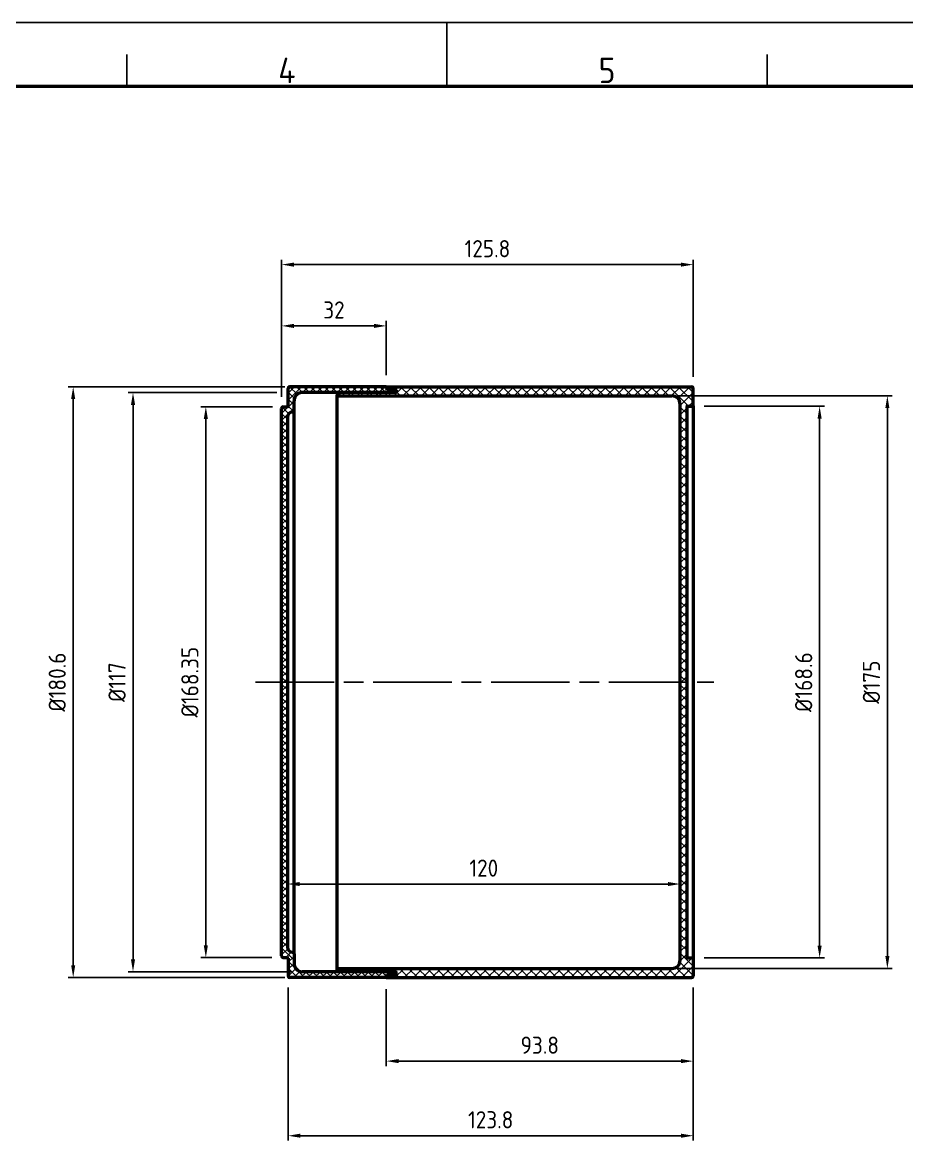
# Model space of a CAD drawing. Extents: x 0 to 822, y 0 to 581.
# Drawn here: x 281.2 to 551.4, y 239.4 to 581.2 of the extents above; entities that cross this region are included whole.
import ezdxf
from ezdxf.enums import TextEntityAlignment as Align

# ---------------------------------------------------------------- set-up
doc = ezdxf.new("R2010")
doc.units = 0
doc.header["$LTSCALE"] = 2
doc.linetypes.add('AM_ISO08W050', pattern=[18, 12, -1.5, 3, -1.5])
doc.layers.get('0').update_dxf_attribs({"linetype": 'CONTINUOUS'})
doc.layers.get('Defpoints').update_dxf_attribs({"linetype": 'CONTINUOUS'})
for name, color, linetype, lineweight in [('AM_0', 7, 'CONTINUOUS', 50), ('AM_5', 3, 'CONTINUOUS', 25), ('AM_7', 4, 'AM_ISO08W050', 25), ('AM_8', 1, 'CONTINUOUS', 25), ('AM_BOR', 7, 'CONTINUOUS', 50)]:
    doc.layers.add(name, color=color, linetype=linetype, lineweight=lineweight)
doc.styles.add('ACISOTS', font='isocp.shx', dxfattribs={"height": 1})
doc.styles.get("Standard").update_dxf_attribs({"font": 'ISOCP.SHX'})
doc.dimstyles.new('AM_ISO', dxfattribs={"dimtxt": 3.5, "dimasz": 2.5, "dimexe": 1, "dimexo": 1, "dimgap": 1.5, "dimtad": 1, "dimdsep": 46, "dimtxsty": 'Standard', "dimcen": 0, "dimclrd": 256, "dimclre": 256, "dimclrt": 2, "dimadec": 0, "dimazin": 2, "dimtp": 0.1, "dimtm": 0.1, "dimtfac": 0.71, "dimtdec": 3, "dimtmove": 0, "dimatfit": 3, "dimfxl": 1, "dimlwd": -1, "dimlwe": -1, "dimarcsym": 0})

# ---------------------------------------------------------------- blocks, each defined once
blk = doc.blocks.new('A3 ZTL')
blk.add_line((401.17, 280.82), (19.57, 280.82))
at = {"layer": 'AM_BOR', "color": 135, "lineweight": 25}
for p, q in [((0, 290.61), (410.96, 290.61)), ((205.48, 280.82), (205.48, 290.61)), ((156.56, 280.82), (156.56, 285.71)), ((254.4, 280.82), (254.4, 285.71))]:
    blk.add_line(p, q, dxfattribs=at)
at = {"layer": 'AM_BOR', "color": 135, "lineweight": 25, "style": 'ACISOTS'}
for s, p in [('4', (181.02, 283.27)), ('5', (229.94, 283.27))]:
    blk.add_text(s, height=3.91, dxfattribs=at).set_placement(p, align=Align.MIDDLE)
blk = doc.blocks.new('*D31')
at = {"layer": 'AM_5'}
for p, q in [((360.42, 466.73), (360.42, 489.94)), ((392.42, 473.36), (392.42, 489.94)), ((364.17, 488.44), (388.67, 488.44))]:
    blk.add_line(p, q, dxfattribs=at)
for points in [[(364.17, 489.06), (364.17, 487.81), (360.42, 488.44)], [(388.67, 489.06), (388.67, 487.81), (392.42, 488.44)]]:
    blk.add_solid(points, dxfattribs=at)
at = {"layer": 'Defpoints', "color": 0}
for p in [(392.42, 488.44), (392.42, 471.86), (360.42, 465.23)]:
    blk.add_point(p, dxfattribs=at)
at = {"layer": 'AM_5', "color": 3, "insert": (376.42, 493.31), "char_height": 5.25, "attachment_point": 5}
blk.add_mtext('32', dxfattribs=at)
blk = doc.blocks.new('*D32')
at = {"layer": 'AM_5'}
for p, q in [((360.42, 466.73), (360.42, 508.67)), ((364.17, 507.17), (482.47, 507.17)), ((486.22, 472.86), (486.22, 508.67))]:
    blk.add_line(p, q, dxfattribs=at)
for points in [[(364.17, 507.79), (364.17, 506.54), (360.42, 507.17)], [(482.47, 507.79), (482.47, 506.54), (486.22, 507.17)]]:
    blk.add_solid(points, dxfattribs=at)
at = {"layer": 'Defpoints', "color": 0}
for p in [(486.22, 507.17), (486.22, 471.36), (360.42, 465.23)]:
    blk.add_point(p, dxfattribs=at)
at = {"layer": 'AM_5', "color": 3, "insert": (423.32, 512.04), "char_height": 5.25, "attachment_point": 5}
blk.add_mtext('125.8', dxfattribs=at)
blk = doc.blocks.new('*D33')
at = {"layer": 'AM_5'}
for p, q in [((362.22, 327.63), (362.22, 316.35)), ((482.22, 327.63), (482.22, 316.35)), ((365.97, 317.85), (478.47, 317.85))]:
    blk.add_line(p, q, dxfattribs=at)
for points in [[(365.97, 318.47), (365.97, 317.22), (362.22, 317.85)], [(478.47, 318.47), (478.47, 317.22), (482.22, 317.85)]]:
    blk.add_solid(points, dxfattribs=at)
at = {"layer": 'Defpoints', "color": 0}
for p in [(362.22, 329.13), (482.22, 329.13), (482.22, 317.85)]:
    blk.add_point(p, dxfattribs=at)
at = {"layer": 'AM_5', "color": 3, "insert": (422.22, 322.72), "char_height": 5.25, "attachment_point": 5}
blk.add_mtext('120', dxfattribs=at)
blk = doc.blocks.new('*D34')
at = {"layer": 'AM_5'}
for p, q in [((392.42, 285.76), (392.42, 262.22)), ((486.22, 286.26), (486.22, 262.22)), ((396.17, 263.72), (482.47, 263.72))]:
    blk.add_line(p, q, dxfattribs=at)
for points in [[(396.17, 264.35), (396.17, 263.1), (392.42, 263.72)], [(482.47, 264.35), (482.47, 263.1), (486.22, 263.72)]]:
    blk.add_solid(points, dxfattribs=at)
at = {"layer": 'Defpoints', "color": 0}
for p in [(392.42, 287.26), (486.22, 287.76), (486.22, 263.72)]:
    blk.add_point(p, dxfattribs=at)
at = {"layer": 'AM_5', "color": 3, "insert": (439.32, 268.6), "char_height": 5.25, "attachment_point": 5}
blk.add_mtext('93.8', dxfattribs=at)
blk = doc.blocks.new('*D35')
at = {"layer": 'AM_5'}
for p, q in [((362.42, 286.26), (362.42, 239.42)), ((486.22, 286.26), (486.22, 239.42)), ((366.17, 240.92), (482.47, 240.92))]:
    blk.add_line(p, q, dxfattribs=at)
for points in [[(366.17, 241.55), (366.17, 240.3), (362.42, 240.92)], [(482.47, 241.55), (482.47, 240.3), (486.22, 240.92)]]:
    blk.add_solid(points, dxfattribs=at)
at = {"layer": 'Defpoints', "color": 0}
for p in [(362.42, 287.76), (486.22, 287.76), (486.22, 240.92)]:
    blk.add_point(p, dxfattribs=at)
at = {"layer": 'AM_5', "color": 3, "insert": (424.32, 245.8), "char_height": 5.25, "attachment_point": 5}
blk.add_mtext('123.8', dxfattribs=at)
blk = doc.blocks.new('*D36')
at = {"layer": 'AM_5'}
for p, q in [((481.22, 467.06), (547.06, 467.06)), ((545.56, 463.31), (545.56, 295.81)), ((481.22, 292.06), (547.06, 292.06))]:
    blk.add_line(p, q, dxfattribs=at)
for points in [[(544.94, 463.31), (546.19, 463.31), (545.56, 467.06)], [(544.94, 295.81), (546.19, 295.81), (545.56, 292.06)]]:
    blk.add_solid(points, dxfattribs=at)
at = {"layer": 'Defpoints', "color": 0}
for p in [(479.72, 467.06), (479.72, 292.06), (545.56, 292.06)]:
    blk.add_point(p, dxfattribs=at)
at = {"layer": 'AM_5', "color": 3, "insert": (540.69, 379.56), "char_height": 5.25, "attachment_point": 5, "rotation": 90}
blk.add_mtext('%%C175', dxfattribs=at)
blk = doc.blocks.new('*D37')
at = {"layer": 'AM_5'}
for p, q in [((489.52, 463.86), (526.36, 463.86)), ((524.86, 299.01), (524.86, 460.11)), ((489.52, 295.26), (526.36, 295.26))]:
    blk.add_line(p, q, dxfattribs=at)
for points in [[(524.23, 460.11), (525.48, 460.11), (524.86, 463.86)], [(524.23, 299.01), (525.48, 299.01), (524.86, 295.26)]]:
    blk.add_solid(points, dxfattribs=at)
at = {"layer": 'Defpoints', "color": 0}
for p in [(488.02, 463.86), (524.86, 463.86), (488.02, 295.26)]:
    blk.add_point(p, dxfattribs=at)
at = {"layer": 'AM_5', "color": 3, "insert": (519.98, 379.56), "char_height": 5.25, "attachment_point": 5, "rotation": 90}
blk.add_mtext('%%C168.6', dxfattribs=at)
blk = doc.blocks.new('*D38')
at = {"layer": 'AM_5'}
for p, q in [((357.65, 463.73), (335.76, 463.73)), ((337.26, 459.98), (337.26, 299.13)), ((357.42, 295.38), (335.76, 295.38))]:
    blk.add_line(p, q, dxfattribs=at)
for points in [[(336.63, 459.98), (337.88, 459.98), (337.26, 463.73)], [(336.63, 299.13), (337.88, 299.13), (337.26, 295.38)]]:
    blk.add_solid(points, dxfattribs=at)
at = {"layer": 'Defpoints', "color": 0}
for p in [(359.15, 463.73), (337.26, 295.38), (358.92, 295.38)]:
    blk.add_point(p, dxfattribs=at)
at = {"layer": 'AM_5', "color": 3, "insert": (332.38, 379.56), "char_height": 5.25, "attachment_point": 5, "rotation": 90}
blk.add_mtext('%%C168.35', dxfattribs=at)
blk = doc.blocks.new('*D39')
at = {"layer": 'AM_5'}
for p, q in [((358.92, 468.06), (313.5, 468.06)), ((315, 464.31), (315, 294.81)), ((363.22, 291.06), (313.5, 291.06))]:
    blk.add_line(p, q, dxfattribs=at)
for points in [[(314.38, 464.31), (315.63, 464.31), (315, 468.06)], [(314.38, 294.81), (315.63, 294.81), (315, 291.06)]]:
    blk.add_solid(points, dxfattribs=at)
at = {"layer": 'Defpoints', "color": 0}
for p in [(360.42, 468.06), (315, 291.06), (364.72, 291.06)]:
    blk.add_point(p, dxfattribs=at)
at = {"layer": 'AM_5', "color": 3, "insert": (310.13, 379.56), "char_height": 5.25, "attachment_point": 5, "rotation": 90}
blk.add_mtext('%%C117', dxfattribs=at)
blk = doc.blocks.new('*D40')
at = {"layer": 'AM_5'}
for p, q in [((361.42, 469.86), (295.22, 469.86)), ((296.72, 466.11), (296.72, 293.01)), ((361.42, 289.26), (295.22, 289.26))]:
    blk.add_line(p, q, dxfattribs=at)
for points in [[(296.09, 466.11), (297.34, 466.11), (296.72, 469.86)], [(296.09, 293.01), (297.34, 293.01), (296.72, 289.26)]]:
    blk.add_solid(points, dxfattribs=at)
at = {"layer": 'Defpoints', "color": 0}
for p in [(362.92, 469.86), (296.72, 289.26), (362.92, 289.26)]:
    blk.add_point(p, dxfattribs=at)
at = {"layer": 'AM_5', "color": 3, "insert": (291.84, 379.56), "char_height": 5.25, "attachment_point": 5, "rotation": 90}
blk.add_mtext('%%C180.6', dxfattribs=at)

msp = doc.modelspace()

# ---------------------------------------------------------------- hatches: boundary and pattern name
at = {"layer": 'AM_8'}
h = msp.add_hatch(dxfattribs=at)
h.set_pattern_fill('_U', color=256, scale=1.5, angle=135, style=0, double=1, pattern_type=0)
h.set_pattern_definition([(135, (243.7779, 64.9816), (-1.06066, -1.06066), []), (225, (243.7779, 64.9816), (1.06066, -1.06066), [])])
edge = h.paths.add_edge_path()
edge.add_line((362.921, 289.257), (392.421, 289.257))
edge.add_line((392.421, 289.257), (392.421, 289.776))
edge.add_arc((392.621, 289.776), 0.2, 95.71059, 180, ccw=False)
edge.add_line((392.601, 289.975), (395.241, 290.239))
edge.add_arc((395.221, 290.438), 0.2, 275.71059, 360)
edge.add_line((395.421, 290.438), (395.421, 290.857))
edge.add_arc((395.221, 290.857), 0.2, 360, 450)
edge.add_line((395.221, 291.057), (366.721, 291.057))
edge.add_arc((366.721, 293.557), 2.5, 180, 270, ccw=False)
edge.add_line((364.221, 293.557), (364.221, 296.557))
edge.add_arc((363.721, 296.557), 0.5, 360, 450)
edge.add_arc((363.721, 298.557), 1.5, 180, 270, ccw=False)
edge.add_line((362.221, 298.557), (362.221, 460.557))
edge.add_arc((363.721, 460.557), 1.5, 90, 180, ccw=False)
edge.add_arc((363.721, 462.557), 0.5, 270, 360)
edge.add_line((364.221, 462.557), (364.221, 465.557))
edge.add_arc((366.721, 465.557), 2.5, 90, 180, ccw=False)
edge.add_line((366.721, 468.057), (395.221, 468.057))
edge.add_arc((395.221, 468.257), 0.2, 270, 360)
edge.add_line((395.421, 468.257), (395.421, 468.676))
edge.add_arc((395.221, 468.676), 0.2, 360, 444.28941)
edge.add_line((395.241, 468.875), (392.601, 469.139))
edge.add_arc((392.621, 469.338), 0.2, 180, 264.28941, ccw=False)
edge.add_line((392.421, 469.338), (392.421, 469.857))
edge.add_line((392.421, 469.857), (362.921, 469.857))
edge.add_arc((362.921, 469.357), 0.5, 450, 540)
edge.add_line((362.421, 469.357), (362.421, 463.932))
edge.add_arc((362.221, 463.932), 0.2, 270, 360, ccw=False)
edge.add_line((362.221, 463.732), (360.921, 463.732))
edge.add_arc((360.921, 463.232), 0.5, 90, 180)
edge.add_line((360.421, 463.232), (360.421, 295.882))
edge.add_arc((360.921, 295.882), 0.5, 180, 270)
edge.add_line((360.921, 295.382), (362.221, 295.382))
edge.add_arc((362.221, 295.182), 0.2, 360, 450, ccw=False)
edge.add_line((362.421, 295.182), (362.421, 289.757))
edge.add_arc((362.921, 289.757), 0.5, 180, 270)
h = msp.add_hatch(dxfattribs=at)
h.set_pattern_fill('_U', color=256, scale=2, angle=45, style=0, double=1, pattern_type=0)
h.set_pattern_definition([(45, (9.645, 0), (-1.4142136, 1.4142136), []), (135, (9.645, 0), (-1.4142136, -1.4142136), [])])
edge = h.paths.add_edge_path()
edge.add_arc((392.621, 469.338), 0.2, 180, 264.28941)
edge.add_line((392.601, 469.139), (395.241, 468.875))
edge.add_line((395.241, 468.875), (395.331, 468.866))
edge.add_arc((395.321, 468.767), 0.1, 0, 84.28941, ccw=False)
edge.add_line((395.421, 468.767), (395.421, 468.676))
edge.add_line((395.421, 468.676), (395.421, 468.157))
edge.add_arc((395.321, 468.157), 0.1, -89.68169, 0, ccw=False)
edge.add_line((395.321, 468.057), (377.669, 467.959))
edge.add_arc((377.671, 467.709), 0.25, 90.31831, 180)
edge.add_line((377.421, 467.709), (377.421, 467.307))
edge.add_arc((377.671, 467.307), 0.25, 180, 270)
edge.add_line((377.671, 467.057), (479.721, 467.057))
edge.add_arc((479.721, 464.557), 2.5, 0, 90, ccw=False)
edge.add_line((482.221, 464.557), (482.221, 294.557))
edge.add_arc((479.721, 294.557), 2.5, 270, 360, ccw=False)
edge.add_line((479.721, 292.057), (377.671, 292.057))
edge.add_arc((377.671, 291.807), 0.25, 90, 180)
edge.add_line((377.421, 291.807), (377.421, 291.406))
edge.add_arc((377.671, 291.406), 0.25, 180, 269.68169)
edge.add_line((377.669, 291.156), (395.321, 291.058))
edge.add_arc((395.321, 290.958), 0.1, 0, 89.68169, ccw=False)
edge.add_line((395.421, 290.958), (395.421, 290.857))
edge.add_line((395.421, 290.857), (395.421, 290.438))
edge.add_line((395.421, 290.438), (395.421, 290.348))
edge.add_arc((395.321, 290.348), 0.1, -84.28941, 0, ccw=False)
edge.add_line((395.331, 290.248), (395.241, 290.239))
edge.add_line((395.241, 290.239), (392.601, 289.975))
edge.add_arc((392.621, 289.776), 0.2, 95.71059, 180)
edge.add_line((392.421, 289.776), (392.421, 289.257))
edge.add_line((392.421, 289.257), (485.721, 289.257))
edge.add_arc((485.721, 289.757), 0.5, 270, 360)
edge.add_line((486.221, 289.757), (486.221, 295.057))
edge.add_arc((486.021, 295.057), 0.2, 0, 90)
edge.add_line((486.021, 295.257), (484.421, 295.257))
edge.add_arc((484.421, 295.457), 0.2, 180, 270, ccw=False)
edge.add_line((484.221, 295.457), (484.221, 463.657))
edge.add_arc((484.421, 463.657), 0.2, 90, 180, ccw=False)
edge.add_line((484.421, 463.857), (486.021, 463.857))
edge.add_arc((486.021, 464.057), 0.2, 270, 360)
edge.add_line((486.221, 464.057), (486.221, 469.357))
edge.add_arc((485.721, 469.357), 0.5, 0, 90)
edge.add_line((485.721, 469.857), (392.421, 469.857))
edge.add_line((392.421, 469.857), (392.421, 469.338))

# ---------------------------------------------------------------- linework, layer by layer
at = {"layer": 'AM_0'}
for p, q in [((362.421, 463.932), (362.421, 469.357)), ((392.421, 469.857), (362.921, 469.857)), ((392.421, 469.857), (392.421, 469.338)), ((392.421, 469.857), (485.721, 469.857)), ((392.421, 469.338), (392.421, 469.857)), ((392.601, 469.139), (395.331, 468.866)), ((395.241, 468.875), (392.601, 469.139)), ((395.421, 468.767), (395.421, 468.157)), ((395.421, 468.676), (395.421, 468.257)), ((486.221, 464.057), (486.221, 469.357)), ((364.221, 462.557), (364.221, 465.557)), ((395.221, 468.057), (366.721, 468.057)), ((377.421, 467.709), (377.421, 467.307)), ((377.421, 291.807), (377.421, 467.307)), ((395.321, 468.057), (377.669, 467.959)), ((377.671, 467.057), (479.721, 467.057)), ((360.421, 295.882), (360.421, 463.232)), ((360.921, 463.732), (362.221, 463.732)), ((363.721, 462.057), (363.721, 462.057)), ((364.221, 296.557), (364.221, 462.557)), ((482.221, 294.557), (482.221, 464.557)), ((484.221, 463.657), (484.221, 295.457)), ((484.421, 463.857), (486.021, 463.857)), ((486.221, 464.057), (486.221, 295.057)), ((362.221, 460.557), (362.221, 298.557)), ((360.921, 295.382), (362.221, 295.382)), ((362.421, 295.182), (362.421, 289.757)), ((363.721, 297.057), (363.721, 297.057)), ((364.221, 296.557), (364.221, 293.557)), ((484.421, 295.257), (486.021, 295.257)), ((486.221, 295.057), (486.221, 289.757)), ((395.221, 291.057), (366.721, 291.057)), ((377.421, 291.406), (377.421, 291.807)), ((395.321, 291.058), (377.669, 291.156)), ((377.671, 292.057), (479.721, 292.057)), ((395.421, 290.348), (395.421, 290.958)), ((395.421, 290.438), (395.421, 290.857)), ((392.421, 289.257), (362.921, 289.257)), ((392.421, 289.776), (392.421, 289.257)), ((392.421, 289.257), (392.421, 289.776)), ((392.421, 289.257), (485.721, 289.257)), ((392.601, 289.975), (395.331, 290.248)), ((395.241, 290.239), (392.601, 289.975))]:
    msp.add_line(p, q, dxfattribs=at)
for centre, radius, start, end in [((362.921, 469.357), 0.5, 90, 180), ((392.621, 469.338), 0.2, 180, 264.28941), ((392.621, 469.338), 0.2, 180, 264.28941), ((395.221, 468.257), 0.2, 270, 0), ((395.221, 468.676), 0.2, 0, 84.28941), ((395.321, 468.767), 0.1, 0, 84.28941), ((485.721, 469.357), 0.5, 0, 90), ((366.721, 465.557), 2.5, 90, 180), ((377.671, 467.709), 0.25, 90.31831, 180), ((377.671, 467.307), 0.25, 180, 270), ((395.321, 468.157), 0.1, 270.31831, 0), ((479.721, 464.557), 2.5, 0, 90), ((360.921, 463.232), 0.5, 90, 180), ((362.221, 463.932), 0.2, 270, 0), ((363.721, 460.557), 1.5, 90, 180), ((363.721, 462.557), 0.5, 270, 0), ((484.421, 463.657), 0.2, 90, 180), ((486.021, 464.057), 0.2, 270, 0), ((363.721, 298.557), 1.5, 180, 270), ((360.921, 295.882), 0.5, 180, 270), ((362.221, 295.182), 0.2, 0, 90), ((363.721, 296.557), 0.5, 0, 90), ((479.721, 294.557), 2.5, 270, 0), ((484.421, 295.457), 0.2, 180, 270), ((486.021, 295.057), 0.2, 0, 90), ((366.721, 293.557), 2.5, 180, 270), ((377.671, 291.807), 0.25, 90, 180), ((377.671, 291.406), 0.25, 180, 269.68169), ((395.221, 290.857), 0.2, 0, 90), ((395.321, 290.958), 0.1, 0, 89.68169), ((362.921, 289.757), 0.5, 180, 270), ((392.621, 289.776), 0.2, 95.71059, 180), ((392.621, 289.776), 0.2, 95.71059, 180), ((395.221, 290.438), 0.2, 275.71059, 0), ((395.321, 290.348), 0.1, 275.71059, 0), ((485.721, 289.757), 0.5, 270, 0)]:
    msp.add_arc(centre, radius, start, end, dxfattribs=at)
at = {"layer": 'AM_7'}
msp.add_line((352.45, 379.557), (492.499, 379.557), dxfattribs=at)

# ---------------------------------------------------------------- block references
at = {"layer": 'AM_0', "lineweight": 0, "xscale": 2, "yscale": 2, "zscale": 2}
msp.add_blockref('A3 ZTL', (0, 0), dxfattribs=at)

# ---------------------------------------------------------------- dimensions: what is measured, and where the dimension line sits
at = {"layer": 'AM_5'}
for base, p1, p2, picture, middle in [((486.221, 507.169), (360.421, 465.232), (486.221, 471.357), '*D32', (423.321, 512.044)), ((392.421, 488.438), (360.421, 465.232), (392.421, 471.857), '*D31', (376.421, 493.313)), ((482.221, 317.845), (362.221, 329.129), (482.221, 329.129), '*D33', (422.221, 322.721)), ((486.221, 240.921), (362.421, 287.757), (486.221, 287.757), '*D35', (424.321, 245.796)), ((486.221, 263.724), (392.421, 287.257), (486.221, 287.757), '*D34', (439.321, 268.599))]:
    dim = msp.add_linear_dim(base=base, p1=p1, p2=p2, dimstyle='AM_ISO', override={"dimscale": 1.5, "dimclrt": 3, "dimadec": 2, "dimtp": 0, "dimtm": 0.12, "dimtdec": 2}, dxfattribs=at)
    dim.commit()
    dim.dimension.update_dxf_attribs({"geometry": picture, "text_midpoint": middle})
for base, p1, p2, text, picture, middle in [((296.715, 289.257), (362.921, 469.857), (362.921, 289.257), '%%C180.6', '*D40', (291.84, 379.557)), ((315.002, 291.057), (360.421, 468.057), (364.721, 291.057), '%%C117', '*D39', (310.127, 379.557)), ((545.561, 292.057), (479.721, 467.057), (479.721, 292.057), '%%C175', '*D36', (540.686, 379.557)), ((337.259, 295.382), (359.147, 463.732), (358.921, 295.382), '%%C168.35', '*D38', (332.384, 379.557)), ((524.855, 463.857), (488.021, 295.257), (488.021, 463.857), '%%C168.6', '*D37', (519.98, 379.557))]:
    dim = msp.add_linear_dim(base=base, p1=p1, p2=p2, angle=90, text=text, dimstyle='AM_ISO', override={"dimscale": 1.5, "dimclrt": 3, "dimadec": 2, "dimtp": 0, "dimtm": 0.12, "dimtdec": 2}, dxfattribs=at)
    dim.commit()
    dim.dimension.update_dxf_attribs({"geometry": picture, "text_midpoint": middle})

doc.saveas('drawing.dxf')
